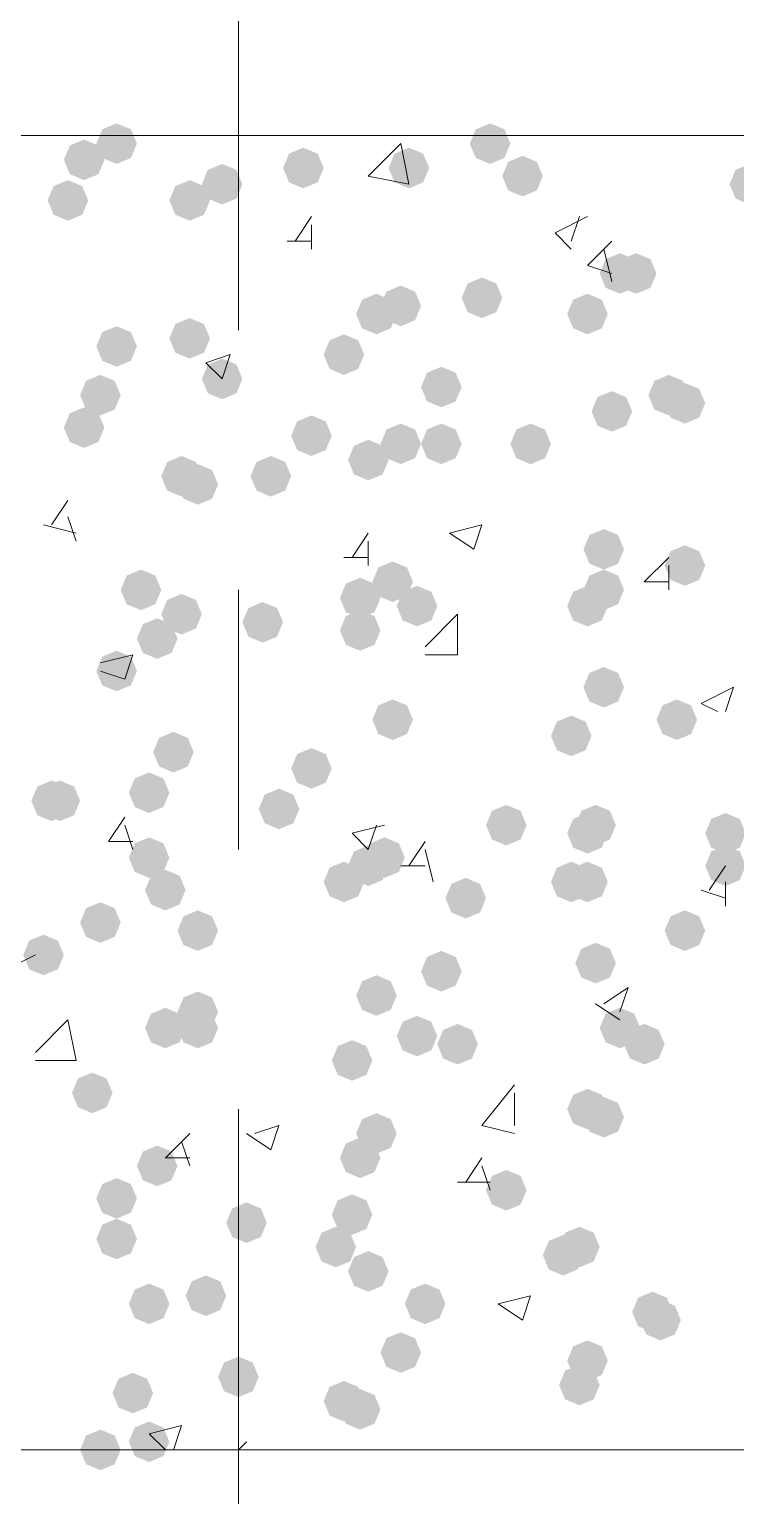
# Model space of a CAD drawing. Header units: millimetres. Extents: x 29 to 95071, y 20 to 67221.
# Drawn here: x 16278 to 16709, y 46276 to 47172 of the extents above; entities that cross this region are included whole.
import ezdxf

# ---------------------------------------------------------------- set-up
doc = ezdxf.new("R2010")
doc.units = ezdxf.units.MM

msp = doc.modelspace()

# ---------------------------------------------------------------- hatches: boundary and pattern name
h = msp.add_hatch(color=7)
h.dxf.hatch_style = 2
h.paths.add_polyline_path([(16331.17, 47089.56), (16322.41, 47093.2), (16318.77, 47101.95), (16322.41, 47110.71), (16331.17, 47114.35), (16339.92, 47110.71), (16343.56, 47101.95), (16339.92, 47093.2)])
h = msp.add_hatch(color=7)
h.dxf.hatch_style = 2
h.paths.add_polyline_path([(16559.17, 47089.56), (16550.42, 47093.2), (16546.78, 47101.95), (16550.42, 47110.71), (16559.17, 47114.35), (16567.92, 47110.71), (16571.56, 47101.95), (16567.92, 47093.2)])
h = msp.add_hatch(color=7)
h.dxf.hatch_style = 2
h.paths.add_polyline_path([(16311.34, 47079.65), (16302.59, 47083.29), (16298.95, 47092.04), (16302.59, 47100.79), (16311.34, 47104.43), (16320.09, 47100.79), (16323.73, 47092.04), (16320.09, 47083.29)])
h = msp.add_hatch(color=7)
h.dxf.hatch_style = 2
h.paths.add_polyline_path([(16445.17, 47074.69), (16436.42, 47078.33), (16432.78, 47087.09), (16436.42, 47095.84), (16445.17, 47099.48), (16453.92, 47095.84), (16457.56, 47087.09), (16453.92, 47078.33)])
h = msp.add_hatch(color=7)
h.dxf.hatch_style = 2
h.paths.add_polyline_path([(16509.6, 47074.69), (16500.85, 47078.33), (16497.21, 47087.09), (16500.85, 47095.84), (16509.6, 47099.48), (16518.35, 47095.84), (16521.99, 47087.09), (16518.35, 47078.33)])
h = msp.add_hatch(color=7)
h.dxf.hatch_style = 2
h.paths.add_polyline_path([(16578.99, 47069.74), (16570.24, 47073.38), (16566.6, 47082.13), (16570.24, 47090.88), (16578.99, 47094.52), (16587.74, 47090.88), (16591.38, 47082.13), (16587.74, 47073.38)])
h = msp.add_hatch(color=7)
h.dxf.hatch_style = 2
h.paths.add_polyline_path([(16395.6, 47064.78), (16386.85, 47068.42), (16383.21, 47077.17), (16386.85, 47085.92), (16395.6, 47089.56), (16404.35, 47085.92), (16407.99, 47077.17), (16404.35, 47068.42)])
h = msp.add_hatch(color=7)
h.dxf.hatch_style = 2
h.paths.add_polyline_path([(16717.78, 47064.78), (16709.03, 47068.42), (16705.39, 47077.17), (16709.03, 47085.92), (16717.78, 47089.56), (16726.53, 47085.92), (16730.17, 47077.17), (16726.53, 47068.42)])
h = msp.add_hatch(color=7)
h.dxf.hatch_style = 2
h.paths.add_polyline_path([(16301.43, 47054.87), (16292.68, 47058.51), (16289.04, 47067.26), (16292.68, 47076.01), (16301.43, 47079.65), (16310.18, 47076.01), (16313.82, 47067.26), (16310.18, 47058.51)])
h = msp.add_hatch(color=7)
h.dxf.hatch_style = 2
h.paths.add_polyline_path([(16375.77, 47054.87), (16367.02, 47058.51), (16363.38, 47067.26), (16367.02, 47076.01), (16375.77, 47079.65), (16384.53, 47076.01), (16388.17, 47067.26), (16384.53, 47058.51)])
h = msp.add_hatch(color=7)
h.dxf.hatch_style = 2
h.paths.add_polyline_path([(16638.47, 47010.26), (16629.72, 47013.9), (16626.08, 47022.65), (16629.72, 47031.4), (16638.47, 47035.04), (16647.22, 47031.4), (16650.86, 47022.65), (16647.22, 47013.9)])
h = msp.add_hatch(color=7)
h.dxf.hatch_style = 2
h.paths.add_polyline_path([(16648.38, 47010.26), (16639.63, 47013.9), (16635.99, 47022.65), (16639.63, 47031.4), (16648.38, 47035.04), (16657.14, 47031.4), (16660.78, 47022.65), (16657.14, 47013.9)])
h = msp.add_hatch(color=7)
h.dxf.hatch_style = 2
h.paths.add_polyline_path([(16504.65, 46990.43), (16495.89, 46994.07), (16492.25, 47002.82), (16495.89, 47011.58), (16504.65, 47015.22), (16513.4, 47011.58), (16517.04, 47002.82), (16513.4, 46994.07)])
h = msp.add_hatch(color=7)
h.dxf.hatch_style = 2
h.paths.add_polyline_path([(16554.21, 46995.39), (16545.46, 46999.03), (16541.82, 47007.78), (16545.46, 47016.53), (16554.21, 47020.17), (16562.96, 47016.53), (16566.6, 47007.78), (16562.96, 46999.03)])
h = msp.add_hatch(color=7)
h.dxf.hatch_style = 2
h.paths.add_polyline_path([(16489.78, 46985.48), (16481.02, 46989.12), (16477.38, 46997.87), (16481.02, 47006.62), (16489.78, 47010.26), (16498.53, 47006.62), (16502.17, 46997.87), (16498.53, 46989.12)])
h = msp.add_hatch(color=7)
h.dxf.hatch_style = 2
h.paths.add_polyline_path([(16618.65, 46985.48), (16609.89, 46989.12), (16606.25, 46997.87), (16609.89, 47006.62), (16618.65, 47010.26), (16627.4, 47006.62), (16631.04, 46997.87), (16627.4, 46989.12)])
h = msp.add_hatch(color=7)
h.dxf.hatch_style = 2
h.paths.add_polyline_path([(16375.77, 46970.61), (16367.02, 46974.25), (16363.38, 46983), (16367.02, 46991.75), (16375.77, 46995.39), (16384.53, 46991.75), (16388.17, 46983), (16384.53, 46974.25)])
h = msp.add_hatch(color=7)
h.dxf.hatch_style = 2
h.paths.add_polyline_path([(16331.17, 46965.65), (16322.41, 46969.29), (16318.77, 46978.04), (16322.41, 46986.79), (16331.17, 46990.43), (16339.92, 46986.79), (16343.56, 46978.04), (16339.92, 46969.29)])
h = msp.add_hatch(color=7)
h.dxf.hatch_style = 2
h.paths.add_polyline_path([(16469.95, 46960.69), (16461.2, 46964.33), (16457.56, 46973.08), (16461.2, 46981.84), (16469.95, 46985.48), (16478.7, 46981.84), (16482.34, 46973.08), (16478.7, 46964.33)])
h = msp.add_hatch(color=7)
h.dxf.hatch_style = 2
h.paths.add_polyline_path([(16395.6, 46945.82), (16386.85, 46949.46), (16383.21, 46958.22), (16386.85, 46966.97), (16395.6, 46970.61), (16404.35, 46966.97), (16407.99, 46958.22), (16404.35, 46949.46)])
h = msp.add_hatch(color=7)
h.dxf.hatch_style = 2
h.paths.add_polyline_path([(16321.25, 46935.91), (16312.5, 46939.55), (16308.86, 46948.3), (16312.5, 46957.05), (16321.25, 46960.69), (16330, 46957.05), (16333.64, 46948.3), (16330, 46939.55)])
h = msp.add_hatch(color=7)
h.dxf.hatch_style = 2
h.paths.add_polyline_path([(16529.43, 46940.87), (16520.68, 46944.51), (16517.04, 46953.26), (16520.68, 46962.01), (16529.43, 46965.65), (16538.18, 46962.01), (16541.82, 46953.26), (16538.18, 46944.51)])
h = msp.add_hatch(color=7)
h.dxf.hatch_style = 2
h.paths.add_polyline_path([(16668.21, 46935.91), (16659.46, 46939.55), (16655.82, 46948.3), (16659.46, 46957.05), (16668.21, 46960.69), (16676.96, 46957.05), (16680.6, 46948.3), (16676.96, 46939.55)])
h = msp.add_hatch(color=7)
h.dxf.hatch_style = 2
h.paths.add_polyline_path([(16633.52, 46926), (16624.76, 46929.64), (16621.12, 46938.39), (16624.76, 46947.14), (16633.52, 46950.78), (16642.27, 46947.14), (16645.91, 46938.39), (16642.27, 46929.64)])
h = msp.add_hatch(color=7)
h.dxf.hatch_style = 2
h.paths.add_polyline_path([(16678.12, 46930.95), (16669.37, 46934.59), (16665.73, 46943.35), (16669.37, 46952.1), (16678.12, 46955.74), (16686.88, 46952.1), (16690.52, 46943.35), (16686.88, 46934.59)])
h = msp.add_hatch(color=7)
h.dxf.hatch_style = 2
h.paths.add_polyline_path([(16311.34, 46916.08), (16302.59, 46919.72), (16298.95, 46928.48), (16302.59, 46937.23), (16311.34, 46940.87), (16320.09, 46937.23), (16323.73, 46928.48), (16320.09, 46919.72)])
h = msp.add_hatch(color=7)
h.dxf.hatch_style = 2
h.paths.add_polyline_path([(16450.12, 46911.13), (16441.37, 46914.77), (16437.73, 46923.52), (16441.37, 46932.27), (16450.12, 46935.91), (16458.87, 46932.27), (16462.51, 46923.52), (16458.87, 46914.77)])
h = msp.add_hatch(color=7)
h.dxf.hatch_style = 2
h.paths.add_polyline_path([(16504.65, 46906.17), (16495.89, 46909.81), (16492.25, 46918.56), (16495.89, 46927.31), (16504.65, 46930.95), (16513.4, 46927.31), (16517.04, 46918.56), (16513.4, 46909.81)])
h = msp.add_hatch(color=7)
h.dxf.hatch_style = 2
h.paths.add_polyline_path([(16529.43, 46906.17), (16520.68, 46909.81), (16517.04, 46918.56), (16520.68, 46927.31), (16529.43, 46930.95), (16538.18, 46927.31), (16541.82, 46918.56), (16538.18, 46909.81)])
h = msp.add_hatch(color=7)
h.dxf.hatch_style = 2
h.paths.add_polyline_path([(16583.95, 46906.17), (16575.2, 46909.81), (16571.56, 46918.56), (16575.2, 46927.31), (16583.95, 46930.95), (16592.7, 46927.31), (16596.34, 46918.56), (16592.7, 46909.81)])
h = msp.add_hatch(color=7)
h.dxf.hatch_style = 2
h.paths.add_polyline_path([(16583.95, 46906.17), (16575.2, 46909.81), (16571.56, 46918.56), (16575.2, 46927.31), (16583.95, 46930.95), (16592.7, 46927.31), (16596.34, 46918.56), (16592.7, 46909.81)])
h = msp.add_hatch(color=7)
h.dxf.hatch_style = 2
h.paths.add_polyline_path([(16484.82, 46896.26), (16476.07, 46899.9), (16472.43, 46908.65), (16476.07, 46917.4), (16484.82, 46921.04), (16493.57, 46917.4), (16497.21, 46908.65), (16493.57, 46899.9)])
h = msp.add_hatch(color=7)
h.dxf.hatch_style = 2
h.paths.add_polyline_path([(16370.82, 46886.35), (16362.07, 46889.99), (16358.43, 46898.74), (16362.07, 46907.49), (16370.82, 46911.13), (16379.57, 46907.49), (16383.21, 46898.74), (16379.57, 46889.99)])
h = msp.add_hatch(color=7)
h.dxf.hatch_style = 2
h.paths.add_polyline_path([(16380.73, 46881.39), (16371.98, 46885.03), (16368.34, 46893.78), (16371.98, 46902.53), (16380.73, 46906.17), (16389.48, 46902.53), (16393.12, 46893.78), (16389.48, 46885.03)])
h = msp.add_hatch(color=7)
h.dxf.hatch_style = 2
h.paths.add_polyline_path([(16425.34, 46886.35), (16416.59, 46889.99), (16412.95, 46898.74), (16416.59, 46907.49), (16425.34, 46911.13), (16434.09, 46907.49), (16437.73, 46898.74), (16434.09, 46889.99)])
h = msp.add_hatch(color=7)
h.dxf.hatch_style = 2
h.paths.add_polyline_path([(16628.56, 46841.74), (16619.81, 46845.38), (16616.17, 46854.13), (16619.81, 46862.88), (16628.56, 46866.52), (16637.31, 46862.88), (16640.95, 46854.13), (16637.31, 46845.38)])
h = msp.add_hatch(color=7)
h.dxf.hatch_style = 2
h.paths.add_polyline_path([(16678.12, 46831.82), (16669.37, 46835.46), (16665.73, 46844.21), (16669.37, 46852.97), (16678.12, 46856.61), (16686.88, 46852.97), (16690.52, 46844.21), (16686.88, 46835.46)])
h = msp.add_hatch(color=7)
h.dxf.hatch_style = 2
h.paths.add_polyline_path([(16346.04, 46816.95), (16337.28, 46820.59), (16333.64, 46829.35), (16337.28, 46838.1), (16346.04, 46841.74), (16354.79, 46838.1), (16358.43, 46829.35), (16354.79, 46820.59)])
h = msp.add_hatch(color=7)
h.dxf.hatch_style = 2
h.paths.add_polyline_path([(16499.69, 46821.91), (16490.94, 46825.55), (16487.3, 46834.3), (16490.94, 46843.05), (16499.69, 46846.69), (16508.44, 46843.05), (16512.08, 46834.3), (16508.44, 46825.55)])
h = msp.add_hatch(color=7)
h.dxf.hatch_style = 2
h.paths.add_polyline_path([(16628.56, 46816.95), (16619.81, 46820.59), (16616.17, 46829.35), (16619.81, 46838.1), (16628.56, 46841.74), (16637.31, 46838.1), (16640.95, 46829.35), (16637.31, 46820.59)])
h = msp.add_hatch(color=7)
h.dxf.hatch_style = 2
h.paths.add_polyline_path([(16479.86, 46812), (16471.11, 46815.64), (16467.47, 46824.39), (16471.11, 46833.14), (16479.86, 46836.78), (16488.61, 46833.14), (16492.25, 46824.39), (16488.61, 46815.64)])
h = msp.add_hatch(color=7)
h.dxf.hatch_style = 2
h.paths.add_polyline_path([(16370.82, 46802.08), (16362.07, 46805.72), (16358.43, 46814.48), (16362.07, 46823.23), (16370.82, 46826.87), (16379.57, 46823.23), (16383.21, 46814.48), (16379.57, 46805.72)])
h = msp.add_hatch(color=7)
h.dxf.hatch_style = 2
h.paths.add_polyline_path([(16514.56, 46807.04), (16505.81, 46810.68), (16502.17, 46819.43), (16505.81, 46828.18), (16514.56, 46831.82), (16523.31, 46828.18), (16526.95, 46819.43), (16523.31, 46810.68)])
h = msp.add_hatch(color=7)
h.dxf.hatch_style = 2
h.paths.add_polyline_path([(16618.65, 46807.04), (16609.89, 46810.68), (16606.25, 46819.43), (16609.89, 46828.18), (16618.65, 46831.82), (16627.4, 46828.18), (16631.04, 46819.43), (16627.4, 46810.68)])
h = msp.add_hatch(color=7)
h.dxf.hatch_style = 2
h.paths.add_polyline_path([(16420.38, 46797.13), (16411.63, 46800.77), (16407.99, 46809.52), (16411.63, 46818.27), (16420.38, 46821.91), (16429.14, 46818.27), (16432.78, 46809.52), (16429.14, 46800.77)])
h = msp.add_hatch(color=7)
h.dxf.hatch_style = 2
h.paths.add_polyline_path([(16479.86, 46792.17), (16471.11, 46795.81), (16467.47, 46804.56), (16471.11, 46813.31), (16479.86, 46816.95), (16488.61, 46813.31), (16492.25, 46804.56), (16488.61, 46795.81)])
h = msp.add_hatch(color=7)
h.dxf.hatch_style = 2
h.paths.add_polyline_path([(16355.95, 46787.21), (16347.2, 46790.85), (16343.56, 46799.61), (16347.2, 46808.36), (16355.95, 46812), (16364.7, 46808.36), (16368.34, 46799.61), (16364.7, 46790.85)])
h = msp.add_hatch(color=7)
h.dxf.hatch_style = 2
h.paths.add_polyline_path([(16331.17, 46767.39), (16322.41, 46771.03), (16318.77, 46779.78), (16322.41, 46788.53), (16331.17, 46792.17), (16339.92, 46788.53), (16343.56, 46779.78), (16339.92, 46771.03)])
h = msp.add_hatch(color=7)
h.dxf.hatch_style = 2
h.paths.add_polyline_path([(16628.56, 46757.48), (16619.81, 46761.12), (16616.17, 46769.87), (16619.81, 46778.62), (16628.56, 46782.26), (16637.31, 46778.62), (16640.95, 46769.87), (16637.31, 46761.12)])
h = msp.add_hatch(color=7)
h.dxf.hatch_style = 2
h.paths.add_polyline_path([(16499.69, 46737.65), (16490.94, 46741.29), (16487.3, 46750.04), (16490.94, 46758.79), (16499.69, 46762.43), (16508.44, 46758.79), (16512.08, 46750.04), (16508.44, 46741.29)])
h = msp.add_hatch(color=7)
h.dxf.hatch_style = 2
h.paths.add_polyline_path([(16673.17, 46737.65), (16664.42, 46741.29), (16660.78, 46750.04), (16664.42, 46758.79), (16673.17, 46762.43), (16681.92, 46758.79), (16685.56, 46750.04), (16681.92, 46741.29)])
h = msp.add_hatch(color=7)
h.dxf.hatch_style = 2
h.paths.add_polyline_path([(16608.73, 46727.74), (16599.98, 46731.38), (16596.34, 46740.13), (16599.98, 46748.88), (16608.73, 46752.52), (16617.48, 46748.88), (16621.12, 46740.13), (16617.48, 46731.38)])
h = msp.add_hatch(color=7)
h.dxf.hatch_style = 2
h.paths.add_polyline_path([(16365.86, 46717.82), (16357.11, 46721.46), (16353.47, 46730.21), (16357.11, 46738.97), (16365.86, 46742.61), (16374.61, 46738.97), (16378.25, 46730.21), (16374.61, 46721.46)])
h = msp.add_hatch(color=7)
h.dxf.hatch_style = 2
h.paths.add_polyline_path([(16450.12, 46707.91), (16441.37, 46711.55), (16437.73, 46720.3), (16441.37, 46729.05), (16450.12, 46732.69), (16458.87, 46729.05), (16462.51, 46720.3), (16458.87, 46711.55)])
h = msp.add_hatch(color=7)
h.dxf.hatch_style = 2
h.paths.add_polyline_path([(16350.99, 46693.04), (16342.24, 46696.68), (16338.6, 46705.43), (16342.24, 46714.18), (16350.99, 46717.82), (16359.74, 46714.18), (16363.38, 46705.43), (16359.74, 46696.68)])
h = msp.add_hatch(color=7)
h.dxf.hatch_style = 2
h.paths.add_polyline_path([(16291.51, 46688.08), (16282.76, 46691.72), (16279.12, 46700.47), (16282.76, 46709.23), (16291.51, 46712.87), (16300.27, 46709.23), (16303.91, 46700.47), (16300.27, 46691.72)])
h = msp.add_hatch(color=7)
h.dxf.hatch_style = 2
h.paths.add_polyline_path([(16296.47, 46688.08), (16287.72, 46691.72), (16284.08, 46700.47), (16287.72, 46709.23), (16296.47, 46712.87), (16305.22, 46709.23), (16308.86, 46700.47), (16305.22, 46691.72)])
h = msp.add_hatch(color=7)
h.dxf.hatch_style = 2
h.paths.add_polyline_path([(16430.3, 46683.13), (16421.55, 46686.77), (16417.91, 46695.52), (16421.55, 46704.27), (16430.3, 46707.91), (16439.05, 46704.27), (16442.69, 46695.52), (16439.05, 46686.77)])
h = msp.add_hatch(color=7)
h.dxf.hatch_style = 2
h.paths.add_polyline_path([(16569.08, 46673.21), (16560.33, 46676.85), (16556.69, 46685.61), (16560.33, 46694.36), (16569.08, 46698), (16577.83, 46694.36), (16581.47, 46685.61), (16577.83, 46676.85)])
h = msp.add_hatch(color=7)
h.dxf.hatch_style = 2
h.paths.add_polyline_path([(16618.65, 46668.26), (16609.89, 46671.9), (16606.25, 46680.65), (16609.89, 46689.4), (16618.65, 46693.04), (16627.4, 46689.4), (16631.04, 46680.65), (16627.4, 46671.9)])
h = msp.add_hatch(color=7)
h.dxf.hatch_style = 2
h.paths.add_polyline_path([(16623.6, 46673.21), (16614.85, 46676.85), (16611.21, 46685.61), (16614.85, 46694.36), (16623.6, 46698), (16632.35, 46694.36), (16635.99, 46685.61), (16632.35, 46676.85)])
h = msp.add_hatch(color=7)
h.dxf.hatch_style = 2
h.paths.add_polyline_path([(16702.91, 46668.26), (16694.16, 46671.9), (16690.52, 46680.65), (16694.16, 46689.4), (16702.91, 46693.04), (16711.66, 46689.4), (16715.3, 46680.65), (16711.66, 46671.9)])
h = msp.add_hatch(color=7)
h.dxf.hatch_style = 2
h.paths.add_polyline_path([(16350.99, 46653.39), (16342.24, 46657.03), (16338.6, 46665.78), (16342.24, 46674.53), (16350.99, 46678.17), (16359.74, 46674.53), (16363.38, 46665.78), (16359.74, 46657.03)])
h = msp.add_hatch(color=7)
h.dxf.hatch_style = 2
h.paths.add_polyline_path([(16484.82, 46648.43), (16476.07, 46652.07), (16472.43, 46660.82), (16476.07, 46669.57), (16484.82, 46673.21), (16493.57, 46669.57), (16497.21, 46660.82), (16493.57, 46652.07)])
h = msp.add_hatch(color=7)
h.dxf.hatch_style = 2
h.paths.add_polyline_path([(16494.73, 46653.39), (16485.98, 46657.03), (16482.34, 46665.78), (16485.98, 46674.53), (16494.73, 46678.17), (16503.48, 46674.53), (16507.12, 46665.78), (16503.48, 46657.03)])
h = msp.add_hatch(color=7)
h.dxf.hatch_style = 2
h.paths.add_polyline_path([(16702.91, 46648.43), (16694.16, 46652.07), (16690.52, 46660.82), (16694.16, 46669.57), (16702.91, 46673.21), (16711.66, 46669.57), (16715.3, 46660.82), (16711.66, 46652.07)])
h = msp.add_hatch(color=7)
h.dxf.hatch_style = 2
h.paths.add_polyline_path([(16469.95, 46638.52), (16461.2, 46642.16), (16457.56, 46650.91), (16461.2, 46659.66), (16469.95, 46663.3), (16478.7, 46659.66), (16482.34, 46650.91), (16478.7, 46642.16)])
h = msp.add_hatch(color=7)
h.dxf.hatch_style = 2
h.paths.add_polyline_path([(16608.73, 46638.52), (16599.98, 46642.16), (16596.34, 46650.91), (16599.98, 46659.66), (16608.73, 46663.3), (16617.48, 46659.66), (16621.12, 46650.91), (16617.48, 46642.16)])
h = msp.add_hatch(color=7)
h.dxf.hatch_style = 2
h.paths.add_polyline_path([(16618.65, 46638.52), (16609.89, 46642.16), (16606.25, 46650.91), (16609.89, 46659.66), (16618.65, 46663.3), (16627.4, 46659.66), (16631.04, 46650.91), (16627.4, 46642.16)])
h = msp.add_hatch(color=7)
h.dxf.hatch_style = 2
h.paths.add_polyline_path([(16360.91, 46633.56), (16352.15, 46637.2), (16348.51, 46645.95), (16352.15, 46654.7), (16360.91, 46658.34), (16369.66, 46654.7), (16373.3, 46645.95), (16369.66, 46637.2)])
h = msp.add_hatch(color=7)
h.dxf.hatch_style = 2
h.paths.add_polyline_path([(16544.3, 46628.61), (16535.55, 46632.24), (16531.91, 46641), (16535.55, 46649.75), (16544.3, 46653.39), (16553.05, 46649.75), (16556.69, 46641), (16553.05, 46632.24)])
h = msp.add_hatch(color=7)
h.dxf.hatch_style = 2
h.paths.add_polyline_path([(16321.25, 46613.74), (16312.5, 46617.38), (16308.86, 46626.13), (16312.5, 46634.88), (16321.25, 46638.52), (16330, 46634.88), (16333.64, 46626.13), (16330, 46617.38)])
h = msp.add_hatch(color=7)
h.dxf.hatch_style = 2
h.paths.add_polyline_path([(16380.73, 46608.78), (16371.98, 46612.42), (16368.34, 46621.17), (16371.98, 46629.92), (16380.73, 46633.56), (16389.48, 46629.92), (16393.12, 46621.17), (16389.48, 46612.42)])
h = msp.add_hatch(color=7)
h.dxf.hatch_style = 2
h.paths.add_polyline_path([(16678.12, 46608.78), (16669.37, 46612.42), (16665.73, 46621.17), (16669.37, 46629.92), (16678.12, 46633.56), (16686.88, 46629.92), (16690.52, 46621.17), (16686.88, 46612.42)])
h = msp.add_hatch(color=7)
h.dxf.hatch_style = 2
h.paths.add_polyline_path([(16286.56, 46593.91), (16277.81, 46597.55), (16274.17, 46606.3), (16277.81, 46615.05), (16286.56, 46618.69), (16295.31, 46615.05), (16298.95, 46606.3), (16295.31, 46597.55)])
h = msp.add_hatch(color=7)
h.dxf.hatch_style = 2
h.paths.add_polyline_path([(16529.43, 46584), (16520.68, 46587.64), (16517.04, 46596.39), (16520.68, 46605.14), (16529.43, 46608.78), (16538.18, 46605.14), (16541.82, 46596.39), (16538.18, 46587.64)])
h = msp.add_hatch(color=7)
h.dxf.hatch_style = 2
h.paths.add_polyline_path([(16623.6, 46588.95), (16614.85, 46592.59), (16611.21, 46601.34), (16614.85, 46610.1), (16623.6, 46613.74), (16632.35, 46610.1), (16635.99, 46601.34), (16632.35, 46592.59)])
h = msp.add_hatch(color=7)
h.dxf.hatch_style = 2
h.paths.add_polyline_path([(16489.78, 46569.13), (16481.02, 46572.77), (16477.38, 46581.52), (16481.02, 46590.27), (16489.78, 46593.91), (16498.53, 46590.27), (16502.17, 46581.52), (16498.53, 46572.77)])
h = msp.add_hatch(color=7)
h.dxf.hatch_style = 2
h.paths.add_polyline_path([(16380.73, 46559.21), (16371.98, 46562.85), (16368.34, 46571.6), (16371.98, 46580.36), (16380.73, 46584), (16389.48, 46580.36), (16393.12, 46571.6), (16389.48, 46562.85)])
h = msp.add_hatch(color=7)
h.dxf.hatch_style = 2
h.paths.add_polyline_path([(16360.91, 46549.3), (16352.15, 46552.94), (16348.51, 46561.69), (16352.15, 46570.44), (16360.91, 46574.08), (16369.66, 46570.44), (16373.3, 46561.69), (16369.66, 46552.94)])
h = msp.add_hatch(color=7)
h.dxf.hatch_style = 2
h.paths.add_polyline_path([(16380.73, 46549.3), (16371.98, 46552.94), (16368.34, 46561.69), (16371.98, 46570.44), (16380.73, 46574.08), (16389.48, 46570.44), (16393.12, 46561.69), (16389.48, 46552.94)])
h = msp.add_hatch(color=7)
h.dxf.hatch_style = 2
h.paths.add_polyline_path([(16638.47, 46549.3), (16629.72, 46552.94), (16626.08, 46561.69), (16629.72, 46570.44), (16638.47, 46574.08), (16647.22, 46570.44), (16650.86, 46561.69), (16647.22, 46552.94)])
h = msp.add_hatch(color=7)
h.dxf.hatch_style = 2
h.paths.add_polyline_path([(16514.56, 46544.34), (16505.81, 46547.98), (16502.17, 46556.74), (16505.81, 46565.49), (16514.56, 46569.13), (16523.31, 46565.49), (16526.95, 46556.74), (16523.31, 46547.98)])
h = msp.add_hatch(color=7)
h.dxf.hatch_style = 2
h.paths.add_polyline_path([(16539.34, 46539.39), (16530.59, 46543.03), (16526.95, 46551.78), (16530.59, 46560.53), (16539.34, 46564.17), (16548.09, 46560.53), (16551.73, 46551.78), (16548.09, 46543.03)])
h = msp.add_hatch(color=7)
h.dxf.hatch_style = 2
h.paths.add_polyline_path([(16653.34, 46539.39), (16644.59, 46543.03), (16640.95, 46551.78), (16644.59, 46560.53), (16653.34, 46564.17), (16662.09, 46560.53), (16665.73, 46551.78), (16662.09, 46543.03)])
h = msp.add_hatch(color=7)
h.dxf.hatch_style = 2
h.paths.add_polyline_path([(16474.91, 46529.47), (16466.15, 46533.11), (16462.51, 46541.87), (16466.15, 46550.62), (16474.91, 46554.26), (16483.66, 46550.62), (16487.3, 46541.87), (16483.66, 46533.11)])
h = msp.add_hatch(color=7)
h.dxf.hatch_style = 2
h.paths.add_polyline_path([(16316.3, 46509.65), (16307.55, 46513.29), (16303.91, 46522.04), (16307.55, 46530.79), (16316.3, 46534.43), (16325.05, 46530.79), (16328.69, 46522.04), (16325.05, 46513.29)])
h = msp.add_hatch(color=7)
h.dxf.hatch_style = 2
h.paths.add_polyline_path([(16618.65, 46499.73), (16609.89, 46503.37), (16606.25, 46512.13), (16609.89, 46520.88), (16618.65, 46524.52), (16627.4, 46520.88), (16631.04, 46512.13), (16627.4, 46503.37)])
h = msp.add_hatch(color=7)
h.dxf.hatch_style = 2
h.paths.add_polyline_path([(16628.56, 46494.78), (16619.81, 46498.42), (16616.17, 46507.17), (16619.81, 46515.92), (16628.56, 46519.56), (16637.31, 46515.92), (16640.95, 46507.17), (16637.31, 46498.42)])
h = msp.add_hatch(color=7)
h.dxf.hatch_style = 2
h.paths.add_polyline_path([(16489.78, 46484.87), (16481.02, 46488.51), (16477.38, 46497.26), (16481.02, 46506.01), (16489.78, 46509.65), (16498.53, 46506.01), (16502.17, 46497.26), (16498.53, 46488.51)])
h = msp.add_hatch(color=7)
h.dxf.hatch_style = 2
h.paths.add_polyline_path([(16479.86, 46470), (16471.11, 46473.64), (16467.47, 46482.39), (16471.11, 46491.14), (16479.86, 46494.78), (16488.61, 46491.14), (16492.25, 46482.39), (16488.61, 46473.64)])
h = msp.add_hatch(color=7)
h.dxf.hatch_style = 2
h.paths.add_polyline_path([(16355.95, 46465.04), (16347.2, 46468.68), (16343.56, 46477.43), (16347.2, 46486.18), (16355.95, 46489.82), (16364.7, 46486.18), (16368.34, 46477.43), (16364.7, 46468.68)])
h = msp.add_hatch(color=7)
h.dxf.hatch_style = 2
h.paths.add_polyline_path([(16569.08, 46450.17), (16560.33, 46453.81), (16556.69, 46462.56), (16560.33, 46471.31), (16569.08, 46474.95), (16577.83, 46471.31), (16581.47, 46462.56), (16577.83, 46453.81)])
h = msp.add_hatch(color=7)
h.dxf.hatch_style = 2
h.paths.add_polyline_path([(16331.17, 46445.21), (16322.41, 46448.85), (16318.77, 46457.6), (16322.41, 46466.36), (16331.17, 46470), (16339.92, 46466.36), (16343.56, 46457.6), (16339.92, 46448.85)])
h = msp.add_hatch(color=7)
h.dxf.hatch_style = 2
h.paths.add_polyline_path([(16474.91, 46435.3), (16466.15, 46438.94), (16462.51, 46447.69), (16466.15, 46456.44), (16474.91, 46460.08), (16483.66, 46456.44), (16487.3, 46447.69), (16483.66, 46438.94)])
h = msp.add_hatch(color=7)
h.dxf.hatch_style = 2
h.paths.add_polyline_path([(16410.47, 46430.34), (16401.72, 46433.98), (16398.08, 46442.73), (16401.72, 46451.49), (16410.47, 46455.13), (16419.22, 46451.49), (16422.86, 46442.73), (16419.22, 46433.98)])
h = msp.add_hatch(color=7)
h.dxf.hatch_style = 2
h.paths.add_polyline_path([(16331.17, 46420.43), (16322.41, 46424.07), (16318.77, 46432.82), (16322.41, 46441.57), (16331.17, 46445.21), (16339.92, 46441.57), (16343.56, 46432.82), (16339.92, 46424.07)])
h = msp.add_hatch(color=7)
h.dxf.hatch_style = 2
h.paths.add_polyline_path([(16464.99, 46415.47), (16456.24, 46419.11), (16452.6, 46427.87), (16456.24, 46436.62), (16464.99, 46440.26), (16473.74, 46436.62), (16477.38, 46427.87), (16473.74, 46419.11)])
h = msp.add_hatch(color=7)
h.dxf.hatch_style = 2
h.paths.add_polyline_path([(16613.69, 46415.47), (16604.94, 46419.11), (16601.3, 46427.87), (16604.94, 46436.62), (16613.69, 46440.26), (16622.44, 46436.62), (16626.08, 46427.87), (16622.44, 46419.11)])
h = msp.add_hatch(color=7)
h.dxf.hatch_style = 2
h.paths.add_polyline_path([(16603.78, 46410.52), (16595.02, 46414.16), (16591.38, 46422.91), (16595.02, 46431.66), (16603.78, 46435.3), (16612.53, 46431.66), (16616.17, 46422.91), (16612.53, 46414.16)])
h = msp.add_hatch(color=7)
h.dxf.hatch_style = 2
h.paths.add_polyline_path([(16484.82, 46400.6), (16476.07, 46404.24), (16472.43, 46413), (16476.07, 46421.75), (16484.82, 46425.39), (16493.57, 46421.75), (16497.21, 46413), (16493.57, 46404.24)])
h = msp.add_hatch(color=7)
h.dxf.hatch_style = 2
h.paths.add_polyline_path([(16350.99, 46380.78), (16342.24, 46384.42), (16338.6, 46393.17), (16342.24, 46401.92), (16350.99, 46405.56), (16359.74, 46401.92), (16363.38, 46393.17), (16359.74, 46384.42)])
h = msp.add_hatch(color=7)
h.dxf.hatch_style = 2
h.paths.add_polyline_path([(16385.69, 46385.73), (16376.94, 46389.37), (16373.3, 46398.13), (16376.94, 46406.88), (16385.69, 46410.52), (16394.44, 46406.88), (16398.08, 46398.13), (16394.44, 46389.37)])
h = msp.add_hatch(color=7)
h.dxf.hatch_style = 2
h.paths.add_polyline_path([(16519.51, 46380.78), (16510.76, 46384.42), (16507.12, 46393.17), (16510.76, 46401.92), (16519.51, 46405.56), (16528.27, 46401.92), (16531.91, 46393.17), (16528.27, 46384.42)])
h = msp.add_hatch(color=7)
h.dxf.hatch_style = 2
h.paths.add_polyline_path([(16658.3, 46375.82), (16649.55, 46379.46), (16645.91, 46388.21), (16649.55, 46396.96), (16658.3, 46400.6), (16667.05, 46396.96), (16670.69, 46388.21), (16667.05, 46379.46)])
h = msp.add_hatch(color=7)
h.dxf.hatch_style = 2
h.paths.add_polyline_path([(16663.25, 46370.86), (16654.5, 46374.5), (16650.86, 46383.26), (16654.5, 46392.01), (16663.25, 46395.65), (16672.01, 46392.01), (16675.65, 46383.26), (16672.01, 46374.5)])
h = msp.add_hatch(color=7)
h.dxf.hatch_style = 2
h.paths.add_polyline_path([(16504.65, 46351.04), (16495.89, 46354.68), (16492.25, 46363.43), (16495.89, 46372.18), (16504.65, 46375.82), (16513.4, 46372.18), (16517.04, 46363.43), (16513.4, 46354.68)])
h = msp.add_hatch(color=7)
h.dxf.hatch_style = 2
h.paths.add_polyline_path([(16618.65, 46346.08), (16609.89, 46349.72), (16606.25, 46358.47), (16609.89, 46367.22), (16618.65, 46370.86), (16627.4, 46367.22), (16631.04, 46358.47), (16627.4, 46349.72)])
h = msp.add_hatch(color=7)
h.dxf.hatch_style = 2
h.paths.add_polyline_path([(16405.51, 46336.17), (16396.76, 46339.81), (16393.12, 46348.56), (16396.76, 46357.31), (16405.51, 46360.95), (16414.27, 46357.31), (16417.91, 46348.56), (16414.27, 46339.81)])
h = msp.add_hatch(color=7)
h.dxf.hatch_style = 2
h.paths.add_polyline_path([(16341.08, 46326.26), (16332.33, 46329.9), (16328.69, 46338.65), (16332.33, 46347.4), (16341.08, 46351.04), (16349.83, 46347.4), (16353.47, 46338.65), (16349.83, 46329.9)])
h = msp.add_hatch(color=7)
h.dxf.hatch_style = 2
h.paths.add_polyline_path([(16613.69, 46331.21), (16604.94, 46334.85), (16601.3, 46343.6), (16604.94, 46352.36), (16613.69, 46356), (16622.44, 46352.36), (16626.08, 46343.6), (16622.44, 46334.85)])
h = msp.add_hatch(color=7)
h.dxf.hatch_style = 2
h.paths.add_polyline_path([(16469.95, 46321.3), (16461.2, 46324.94), (16457.56, 46333.69), (16461.2, 46342.44), (16469.95, 46346.08), (16478.7, 46342.44), (16482.34, 46333.69), (16478.7, 46324.94)])
h = msp.add_hatch(color=7)
h.dxf.hatch_style = 2
h.paths.add_polyline_path([(16479.86, 46316.34), (16471.11, 46319.98), (16467.47, 46328.73), (16471.11, 46337.49), (16479.86, 46341.13), (16488.61, 46337.49), (16492.25, 46328.73), (16488.61, 46319.98)])
h = msp.add_hatch(color=7)
h.dxf.hatch_style = 2
h.paths.add_polyline_path([(16321.25, 46291.56), (16312.5, 46295.2), (16308.86, 46303.95), (16312.5, 46312.7), (16321.25, 46316.34), (16330, 46312.7), (16333.64, 46303.95), (16330, 46295.2)])
h = msp.add_hatch(color=7)
h.dxf.hatch_style = 2
h.paths.add_polyline_path([(16350.99, 46296.52), (16342.24, 46300.16), (16338.6, 46308.91), (16342.24, 46317.66), (16350.99, 46321.3), (16359.74, 46317.66), (16363.38, 46308.91), (16359.74, 46300.16)])

# ---------------------------------------------------------------- linework, layer by layer
at = {"color": 7, "lineweight": 0}
for points in [[(16405.51, 46987.95), (16405.51, 47781)], [(13956.98, 47106.91), (18854.05, 47106.91)], [(16484.82, 47082.13), (16504.65, 47101.95)], [(16509.6, 47077.17), (16504.65, 47101.95)], [(16484.82, 47082.13), (16509.6, 47077.17)], [(16440.21, 47042.48), (16450.12, 47057.35)], [(16598.82, 47047.43), (16618.65, 47057.35)], [(16608.73, 47042.48), (16613.69, 47057.35)], [(16450.12, 47037.52), (16450.12, 47052.39)], [(16435.25, 47042.48), (16450.12, 47042.48)], [(16598.82, 47047.43), (16608.73, 47037.52)], [(16618.65, 47027.61), (16633.52, 47042.48)], [(16633.52, 47017.69), (16628.56, 47037.52)], [(16618.65, 47027.61), (16633.52, 47022.65)], [(16385.69, 46968.13), (16400.56, 46973.08)], [(16385.69, 46968.13), (16395.6, 46958.22)], [(16395.6, 46958.22), (16400.56, 46973.08)], [(16291.51, 46869), (16301.43, 46883.87)], [(16286.56, 46869), (16306.38, 46864.04)], [(16306.38, 46859.08), (16301.43, 46873.95)], [(16534.38, 46864.04), (16554.21, 46869)], [(16549.25, 46854.13), (16554.21, 46869)], [(16474.91, 46849.17), (16484.82, 46864.04)], [(16534.38, 46864.04), (16549.25, 46854.13)], [(16484.82, 46844.21), (16484.82, 46859.08)], [(16469.95, 46849.17), (16484.82, 46849.17)], [(16653.34, 46834.3), (16668.21, 46849.17)], [(16668.21, 46829.35), (16668.21, 46844.21)], [(16653.34, 46834.3), (16668.21, 46834.3)], [(16405.51, 46670.74), (16405.51, 46829.35)], [(16519.51, 46794.65), (16539.34, 46814.48)], [(16539.34, 46789.69), (16539.34, 46814.48)], [(16321.25, 46784.74), (16341.08, 46789.69)], [(16336.12, 46774.82), (16341.08, 46789.69)], [(16519.51, 46789.69), (16539.34, 46789.69)], [(16321.25, 46779.78), (16336.12, 46774.82)], [(16688.04, 46759.95), (16707.86, 46769.87)], [(16702.91, 46755), (16707.86, 46769.87)], [(16688.04, 46759.95), (16697.95, 46755)], [(16326.21, 46675.69), (16336.12, 46690.56)], [(16341.08, 46670.74), (16336.12, 46685.61)], [(16474.91, 46680.65), (16494.73, 46685.61)], [(16474.91, 46680.65), (16484.82, 46670.74)], [(16484.82, 46670.74), (16489.78, 46685.61)], [(16326.21, 46675.69), (16341.08, 46675.69)], [(16509.6, 46660.82), (16519.51, 46675.69)], [(16524.47, 46650.91), (16519.51, 46670.74)], [(16504.65, 46660.82), (16519.51, 46660.82)], [(16692.99, 46645.95), (16702.91, 46660.82)], [(16688.04, 46645.95), (16702.91, 46641)], [(16702.91, 46636.04), (16702.91, 46650.91)], [(16261.77, 46596.39), (16281.6, 46606.3)], [(16628.56, 46576.56), (16643.43, 46586.47)], [(16638.47, 46571.6), (16643.43, 46586.47)], [(16623.6, 46576.56), (16638.47, 46566.65)], [(16281.6, 46546.82), (16301.43, 46566.65)], [(16306.38, 46541.87), (16301.43, 46566.65)], [(16281.6, 46541.87), (16306.38, 46541.87)], [(16554.21, 46502.21), (16574.04, 46527)], [(16574.04, 46502.21), (16574.04, 46522.04)], [(16405.51, 45719.08), (16405.51, 46512.13)], [(16415.43, 46497.26), (16430.3, 46502.21)], [(16425.34, 46487.34), (16430.3, 46502.21)], [(16554.21, 46502.21), (16574.04, 46497.26)], [(16360.91, 46482.39), (16375.77, 46497.26)], [(16375.77, 46477.43), (16370.82, 46492.3)], [(16410.47, 46497.26), (16425.34, 46487.34)], [(16360.91, 46482.39), (16375.77, 46482.39)], [(16544.3, 46467.52), (16554.21, 46482.39)], [(16559.17, 46462.56), (16554.21, 46477.43)], [(16539.34, 46467.52), (16559.17, 46467.52)], [(16564.12, 46393.17), (16583.95, 46398.13)], [(16578.99, 46383.26), (16583.95, 46398.13)], [(16564.12, 46393.17), (16578.99, 46383.26)], [(16350.99, 46313.86), (16370.82, 46318.82)], [(16350.99, 46313.86), (16360.91, 46303.95)], [(16365.86, 46303.95), (16370.82, 46318.82)], [(15909.86, 46303.95), (16911.08, 46303.95)], [(16405.51, 46303.95), (16410.47, 46308.91)]]:
    msp.add_lwpolyline(points, dxfattribs=at)

doc.saveas('drawing.dxf')
